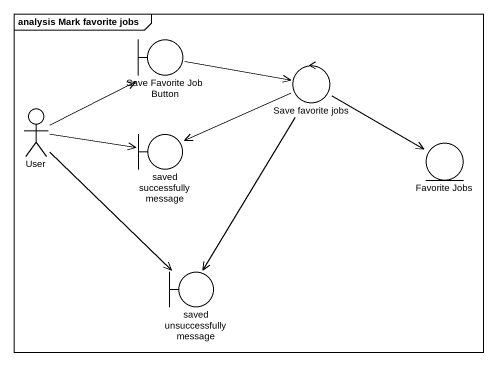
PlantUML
@startuml
mainframe analysis Mark favorite jobs
boundary "Save Favorite Job Button" as Save_Favorite_Job_Button
control "Save favorite jobs" as Save_favorite_jobs
actor User
boundary "saved successfully message" as saved_successfully_message
entity "Favorite Jobs" as Favorite_Jobs
boundary "saved unsuccessfully message" as saved_unsuccessfully_message
Save_Favorite_Job_Button -right-> Save_favorite_jobs
Save_favorite_jobs -left-> saved_successfully_message
Save_favorite_jobs -right-> Favorite_Jobs
Save_favorite_jobs --> saved_unsuccessfully_message
User -right-> Save_Favorite_Job_Button
User -right-> saved_successfully_message
User --> saved_unsuccessfully_message
@enduml
